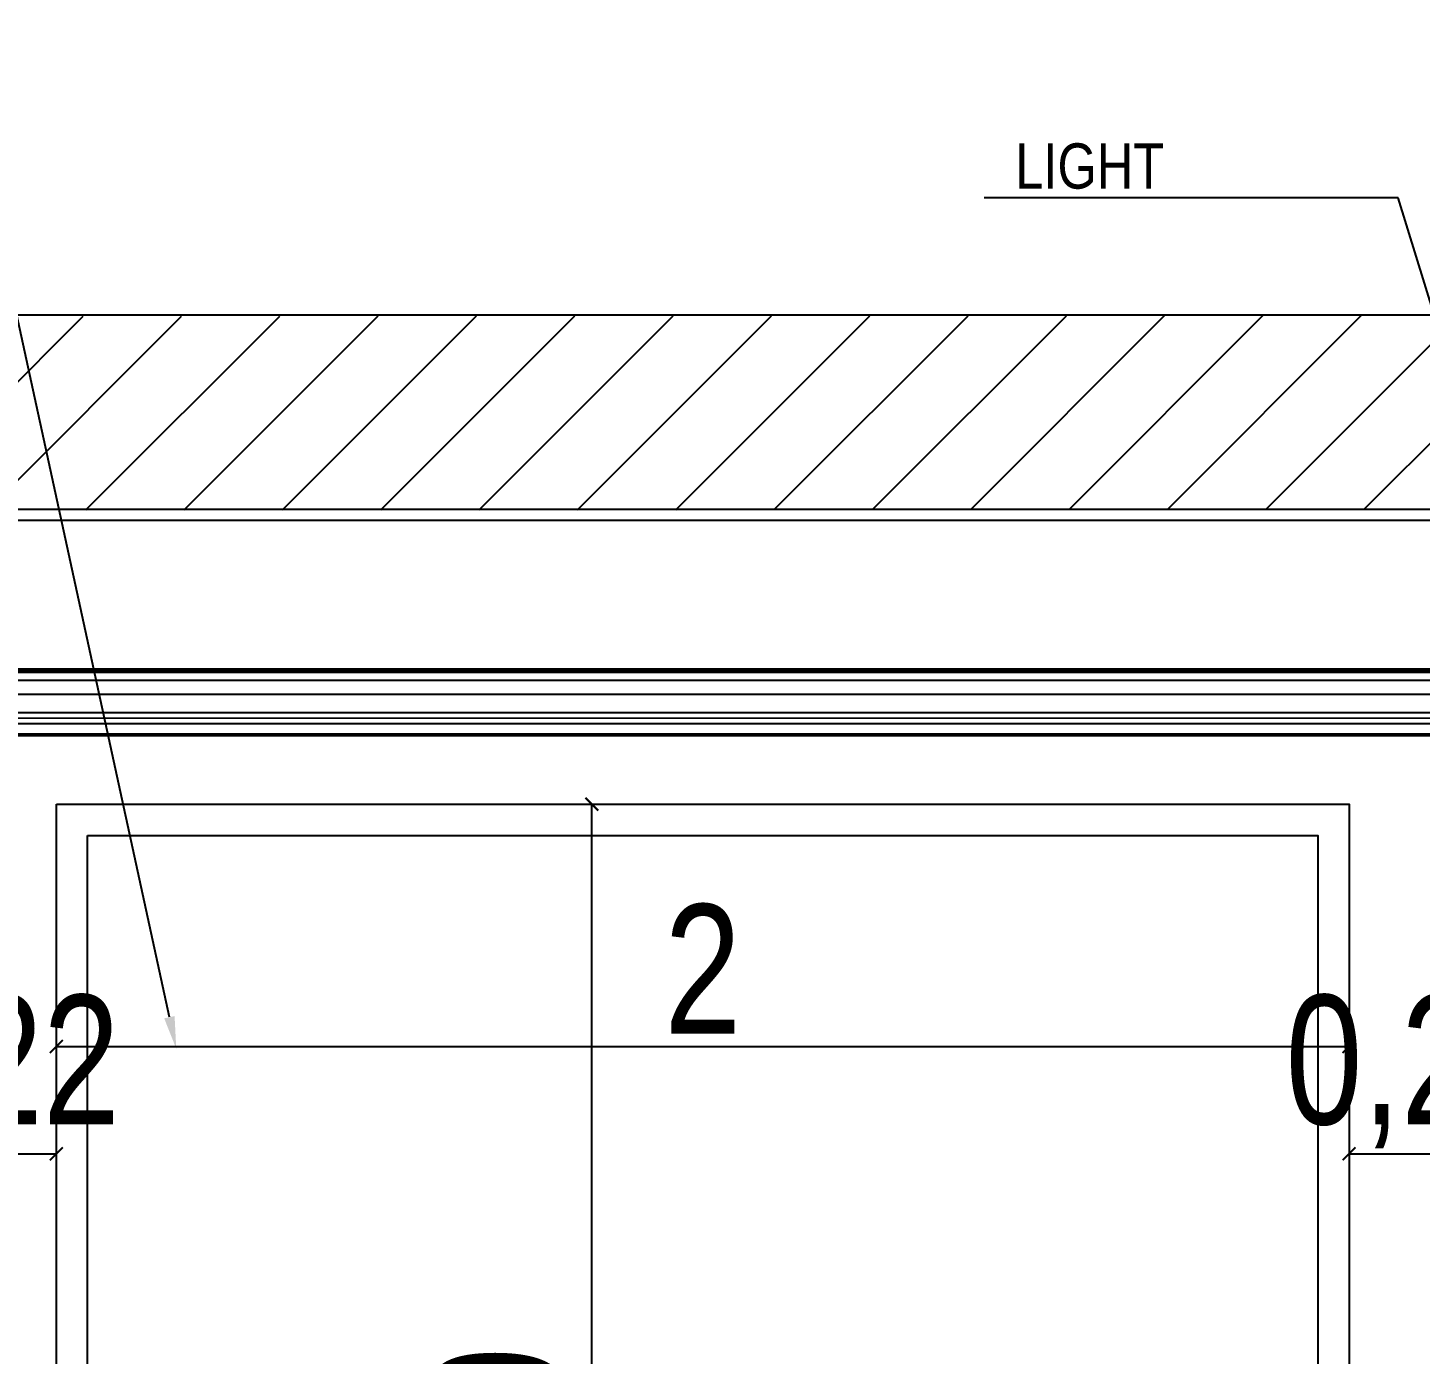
# Model space of a CAD drawing. Header units: inches. Extents: x -279 to 561, y -345 to 342.
# Drawn here: x -221.23 to -219.076, y 58.821 to 60.873 of the extents above; entities that cross this region are included whole.
import ezdxf
from ezdxf import colors
from ezdxf.entities.mleader import LeaderData, LeaderLine
from ezdxf.math import Vec2, Vec3

# ---------------------------------------------------------------- set-up
doc = ezdxf.new("R2010")
doc.units = ezdxf.units.IN
doc.header["$LTSCALE"] = 0.5
doc.header["$MEASUREMENT"] = 0
for name, color, linetype in [('LIGHT', 2, 'Continuous'), ('TEXT', 3, 'Continuous'), ('WAL', 7, 'Continuous'), ('WATER', 50, 'Continuous')]:
    doc.layers.add(name, color=color, linetype=linetype)
doc.styles.add('ROM', font='AGENCYR.TTF', dxfattribs={"width": 0.8})
doc.styles.get("Standard").update_dxf_attribs({"font": 'arial.ttf'})
doc.dimstyles.new('Copy(9) of ISO-25', dxfattribs={"dimtxt": 0.2, "dimasz": 0.02, "dimexe": 0.05, "dimexo": 0.05, "dimgap": 0.02, "dimtad": 1, "dimtxsty": 'ROM', "dimblk": 'ARCHTICK', "dimcen": 0.03, "dimse1": 1, "dimse2": 1, "dimclrd": 248, "dimclrt": 248, "dimadec": 0, "dimazin": 0, "dimtfac": 1, "dimtmove": 0, "dimatfit": 3, "dimldrblk": 'DOT', "dimfxl": 1, "dimarcsym": 0})

# ---------------------------------------------------------------- blocks, each defined once
blk = doc.blocks.new('_ArchTick')
at = {"color": 0, "linetype": 'ByBlock', "const_width": 0.15}
blk.add_lwpolyline([(-0.5, -0.5), (0.5, 0.5)], dxfattribs=at)
blk = doc.blocks.new('*D586')
at = {"layer": 'Defpoints', "color": 0, "transparency": 16777216}
for p in [(-220.3579, 59.6718), (-220.2079, 59.6718), (-220.3579, 57.578)]:
    blk.add_point(p, dxfattribs=at)
at = {"layer": 'WAL', "color": 248, "lineweight": -2, "transparency": 16777216}
blk.add_line((-220.3579, 57.578), (-220.3579, 59.6718), dxfattribs=at)
at = {"layer": 'WAL', "color": 248, "lineweight": -2, "transparency": 16777216, "xscale": 0.02, "yscale": 0.02, "zscale": 0.02}
for p, rotation in [((-220.3579, 59.6718), 90), ((-220.3579, 57.578), 270)]:
    blk.add_blockref('_ArchTick', p, dxfattribs=dict(at, rotation=rotation))
at = {"layer": 'WAL', "color": 248, "transparency": 16777216, "insert": (-220.485, 58.6249), "char_height": 0.2, "attachment_point": 5, "rotation": 90, "style": 'ROM'}
blk.add_mtext('2,09', dxfattribs=at)
blk = doc.blocks.new('_DOT')
at = {"color": 0, "linetype": 'ByBlock'}
blk.add_line((-0.5, 0), (-1, 0), dxfattribs=at)
at = {"color": 0, "linetype": 'ByBlock', "const_width": 0.5}
blk.add_lwpolyline([(-0.25, 0, 1), (0.25, 0, 1)], format="xyb", close=True, dxfattribs=at)
blk = doc.blocks.new('*D587')
at = {"layer": 'Defpoints', "color": 0, "transparency": 16777216}
for p in [(-221.1863, 59.325), (-219.1863, 59.325), (-219.1863, 59.2968)]:
    blk.add_point(p, dxfattribs=at)
at = {"layer": 'WAL', "color": 248, "lineweight": -2, "transparency": 16777216}
blk.add_line((-221.1863, 59.2968), (-219.1863, 59.2968), dxfattribs=at)
at = {"layer": 'WAL', "color": 248, "lineweight": -2, "transparency": 16777216, "xscale": 0.02, "yscale": 0.02, "zscale": 0.02, "rotation": 180}
blk.add_blockref('_ArchTick', (-221.1863, 59.2968), dxfattribs=at)
at = {"layer": 'WAL', "color": 248, "lineweight": -2, "transparency": 16777216, "xscale": 0.02, "yscale": 0.02, "zscale": 0.02}
blk.add_blockref('_ArchTick', (-219.1863, 59.2968), dxfattribs=at)
at = {"layer": 'WAL', "color": 248, "transparency": 16777216, "insert": (-220.1863, 59.4168), "char_height": 0.2, "attachment_point": 5, "style": 'ROM'}
blk.add_mtext('2', dxfattribs=at)
blk = doc.blocks.new('*D588')
at = {"layer": 'Defpoints', "color": 0, "transparency": 16777216}
for p in [(-221.1863, 59.1309), (-221.4063, 58.9491), (-221.1863, 58.9491)]:
    blk.add_point(p, dxfattribs=at)
at = {"layer": 'WAL', "color": 248, "lineweight": -2, "transparency": 16777216}
blk.add_line((-221.4063, 59.1309), (-221.1863, 59.1309), dxfattribs=at)
at = {"layer": 'WAL', "color": 248, "lineweight": -2, "transparency": 16777216, "xscale": 0.02, "yscale": 0.02, "zscale": 0.02, "rotation": 180}
blk.add_blockref('_ArchTick', (-221.4063, 59.1309), dxfattribs=at)
at = {"layer": 'WAL', "color": 248, "lineweight": -2, "transparency": 16777216, "xscale": 0.02, "yscale": 0.02, "zscale": 0.02}
blk.add_blockref('_ArchTick', (-221.1863, 59.1309), dxfattribs=at)
at = {"layer": 'WAL', "color": 248, "transparency": 16777216, "insert": (-221.2963, 59.258), "char_height": 0.2, "attachment_point": 5, "style": 'ROM'}
blk.add_mtext('0,22', dxfattribs=at)
blk = doc.blocks.new('*D589')
at = {"layer": 'Defpoints', "color": 0, "transparency": 16777216}
for p in [(-218.9663, 59.1309), (-219.1863, 58.9491), (-218.9663, 58.9491)]:
    blk.add_point(p, dxfattribs=at)
at = {"layer": 'WAL', "color": 248, "lineweight": -2, "transparency": 16777216}
blk.add_line((-219.1863, 59.1309), (-218.9663, 59.1309), dxfattribs=at)
at = {"layer": 'WAL', "color": 248, "lineweight": -2, "transparency": 16777216, "xscale": 0.02, "yscale": 0.02, "zscale": 0.02, "rotation": 180}
blk.add_blockref('_ArchTick', (-219.1863, 59.1309), dxfattribs=at)
at = {"layer": 'WAL', "color": 248, "lineweight": -2, "transparency": 16777216, "xscale": 0.02, "yscale": 0.02, "zscale": 0.02}
blk.add_blockref('_ArchTick', (-218.9663, 59.1309), dxfattribs=at)
at = {"layer": 'WAL', "color": 248, "transparency": 16777216, "insert": (-219.0763, 59.258), "char_height": 0.2, "attachment_point": 5, "style": 'ROM'}
blk.add_mtext('0,22', dxfattribs=at)

msp = doc.modelspace()

# ---------------------------------------------------------------- hatches: boundary and pattern name
at = {"linetype": 'Continuous', "lineweight": -3}
h = msp.add_hatch(dxfattribs=at)
h.set_pattern_fill('ANSI31', scale=0.86)
h.set_pattern_definition([(45, (-310.09401, 221.56352), (-0.07601398, 0.07601398), [])])
h.paths.add_polyline_path([(-215.5509, 60.4295), (-235.5309, 60.42), (-235.5309, 60.12), (-215.888, 60.1295), (-215.869, 60.1295), (-215.5509, 60.1295)])

# ---------------------------------------------------------------- linework, layer by layer
for p, q in [((-215.5509, 60.4281), (-235.5309, 60.4281)), ((-235.5309, 60.1281), (-215.5509, 60.1281)), ((-219.1863, 59.5256), (-219.1863, 58.2605))]:
    msp.add_line(p, q)
at = {"color": 7}
msp.add_line((-215.8263, 60.1105), (-235.2556, 60.1105), dxfattribs=at)
for points in [[(-221.1863, 59.6718), (-219.1863, 59.6718), (-219.1863, 57.578), (-221.1863, 57.578)], [(-221.138, 59.6235), (-219.2346, 59.6235), (-219.2346, 57.6263), (-221.138, 57.6263)]]:
    msp.add_lwpolyline(points, close=True)
at = {"layer": 'LIGHT', "color": 7, "lineweight": 70}
msp.add_line((-215.8263, 59.8781), (-229.6444, 59.8781), dxfattribs=at)
at = {"layer": 'WATER', "color": 7}
for p, q in [((-221.5586, 59.8639), (-215.9121, 59.8639)), ((-216.2034, 59.8417), (-235.202, 59.8417)), ((-215.8658, 59.8129), (-229.648, 59.8129)), ((-215.8499, 59.8044), (-229.6327, 59.8052)), ((-216.2034, 59.7961), (-235.2348, 59.7961)), ((-215.8335, 59.7802), (-229.6157, 59.7802)), ((-229.6085, 59.7781), (-215.8318, 59.7781))]:
    msp.add_line(p, q, dxfattribs=at)

# ---------------------------------------------------------------- dimensions: what is measured, and where the dimension line sits
at = {"layer": 'WAL'}
for base, p1, p2, angle, picture, middle in [((-220.3579, 59.6718), (-220.3579, 57.578), (-220.2079, 59.6718), 90, '*D586', (-220.485, 58.6249)), ((-219.1863, 59.2968), (-221.1863, 59.325), (-219.1863, 59.325), 180, '*D587', (-220.1863, 59.4168))]:
    dim = msp.add_linear_dim(base=base, p1=p1, p2=p2, angle=angle, dimstyle='Copy(9) of ISO-25', dxfattribs=at)
    dim.commit()
    dim.dimension.update_dxf_attribs({"geometry": picture, "text_midpoint": middle})
for base, p1, p2, picture, middle in [((-221.1863, 59.1309), (-221.4063, 58.9491), (-221.1863, 58.9491), '*D588', (-221.2963, 59.1309)), ((-218.9663, 59.1309), (-219.1863, 58.9491), (-218.9663, 58.9491), '*D589', (-219.0763, 59.1309))]:
    dim = msp.add_linear_dim(base=base, p1=p1, p2=p2, angle=180, dimstyle='Copy(9) of ISO-25', dxfattribs=at)
    dim.commit()
    dim.dimension.update_dxf_attribs({"geometry": picture, "text_midpoint": middle, "dimtype": 160})

# ---------------------------------------------------------------- leaders
at = {"layer": 'TEXT', "color": 7, "lineweight": 15, "ltscale": 8e-05}
ml = msp.add_multileader_mtext('Standard', dxfattribs=at)
ml.set_content('{\\W0.8;JOTUN PAINT }', color=7)
ml.set_leader_properties()
ml.build(insert=Vec2(0, 0))
ml.multileader.update_dxf_attribs({"text_right_attachment_type": 6, "dogleg_length": 0.2, "arrow_head_size": 0.05})
ctx = ml.context
ctx.base_point, ctx.char_height, ctx.arrow_head_size, ctx.landing_gap_size, ctx.plane_origin = Vec3(-222.2914, 60.8362), 0.07, 0.05, 0.09, Vec3(-223.6963, 63.5939)
ctx.right_attachment, ctx.text_align_type = 6, 1
notes = []
notes.append((ctx, [(0, (1, 1, 0), (-221.3264, 60.7878), (-1, 0), 0.2758, [(0, [(-221.0008, 59.2933)], 0, [])])]))
ctx.mtext.insert, ctx.mtext.alignment, ctx.mtext.flow_direction = Vec3(-221.9468, 60.8718), 2, 5
ml = msp.add_multileader_mtext('Standard', dxfattribs=at)
ml.set_content('{\\W0.8;LIGHT}', color=7)
ml.set_leader_properties()
ml.build(insert=Vec2(0, 0))
ml.multileader.update_dxf_attribs({"text_right_attachment_type": 6, "dogleg_length": 0.2, "arrow_head_size": 0.05})
ctx = ml.context
ctx.base_point, ctx.char_height, ctx.arrow_head_size, ctx.landing_gap_size, ctx.plane_origin = Vec3(-219.7891, 60.6585), 0.07, 0.05, 0.09, Vec3(-220.119, 59.5577)
ctx.right_attachment, ctx.text_align_type = 6, 1
notes.append((ctx, [(0, (1, 1, 0), (-219.1102, 60.6101), (-1, 0), 0.2758, [(0, [(-218.6243, 59.0278)], 0, [])])]))
ctx.mtext.insert, ctx.mtext.alignment, ctx.mtext.flow_direction = Vec3(-219.5875, 60.6941), 2, 5
for ctx, leaders in notes:
    for number, flags, end, landing, length, lines in leaders:
        leader = LeaderData()
        leader.index, (leader.has_last_leader_line, leader.has_dogleg_vector, leader.attachment_direction) = number, flags
        leader.last_leader_point, leader.dogleg_vector, leader.dogleg_length = Vec3(end), Vec3(landing), length
        for number, points, colour, breaks in lines:
            line = LeaderLine()
            line.index, line.vertices, line.color, line.breaks = number, Vec3.list(points), colors.encode_raw_color(colour), breaks
            leader.lines.append(line)
        ctx.leaders.append(leader)

doc.saveas('drawing.dxf')
